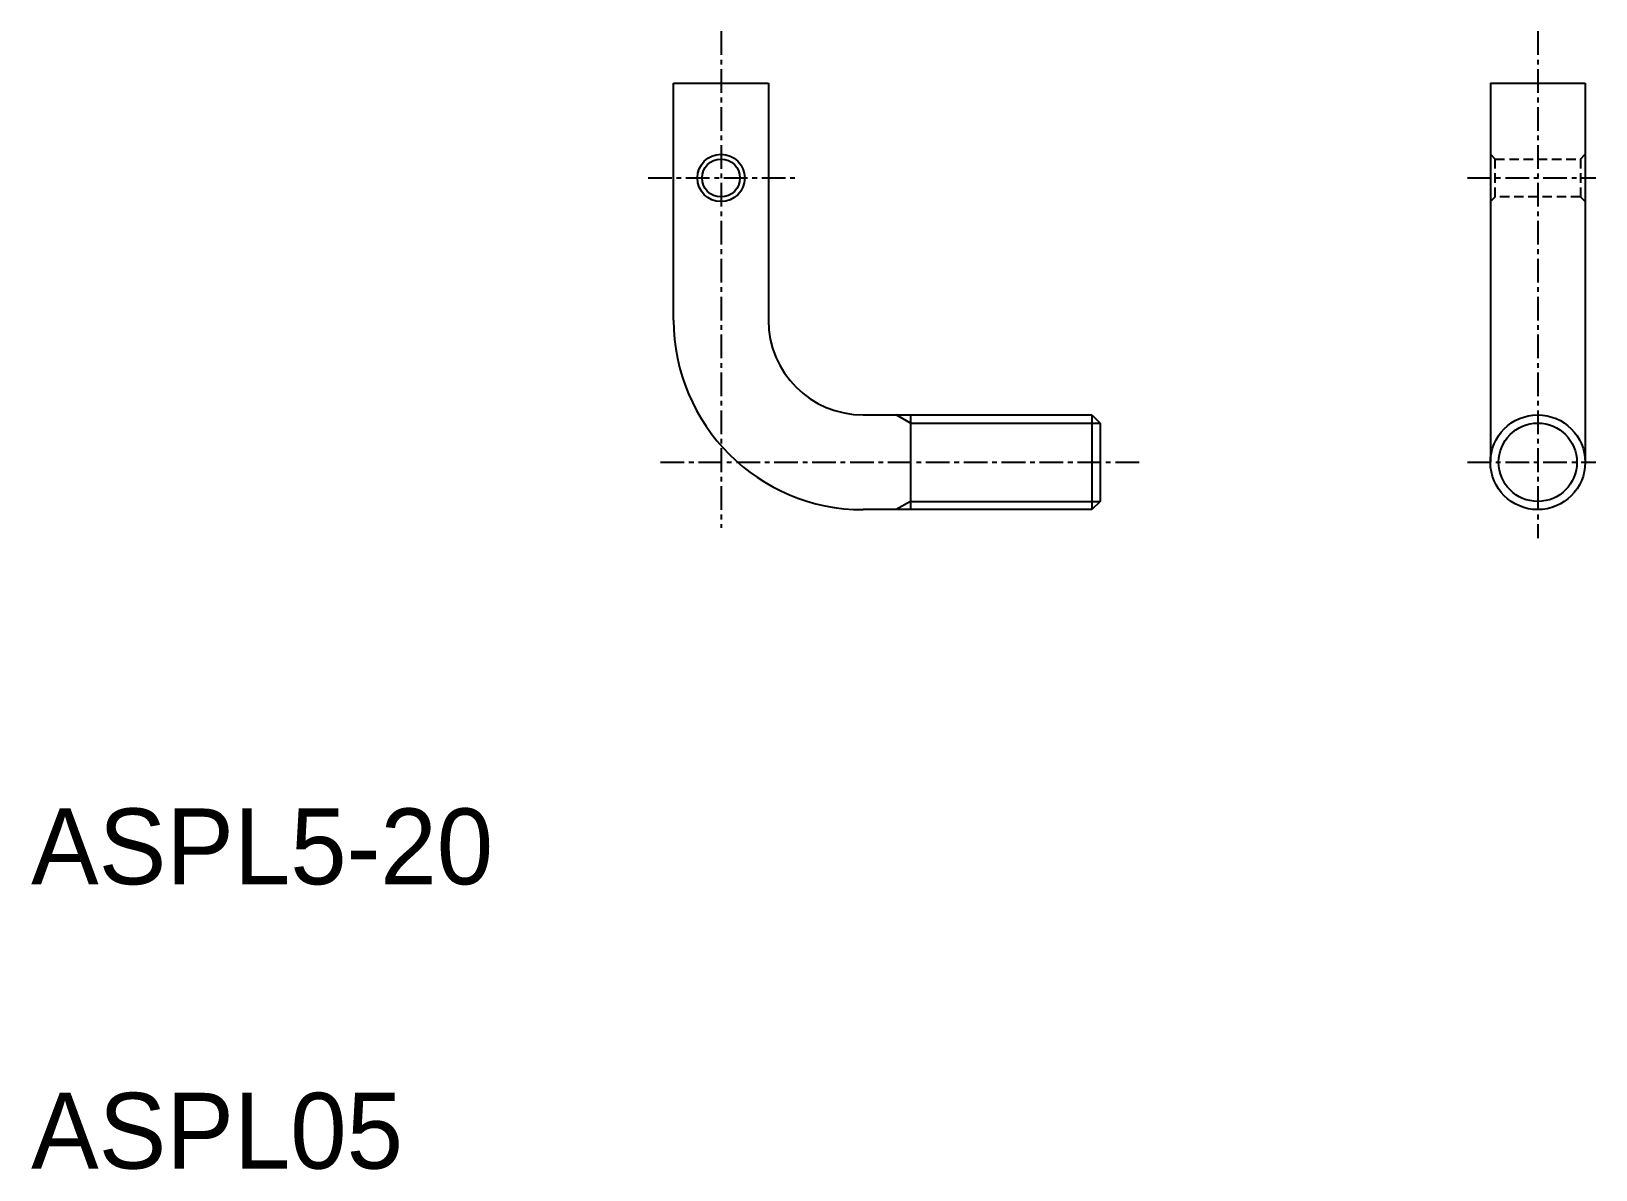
# Model space of a CAD drawing. Extents: x 10 to 92.6, y 9.9 to 70.
import ezdxf

# ---------------------------------------------------------------- set-up
doc = ezdxf.new("R2010")
doc.units = 0
doc.linetypes.add('CENTER', pattern=[2, 1.25, -0.25, 0.25, -0.25])
doc.linetypes.add('DASHED', pattern=[0.75, 0.5, -0.25])
doc.layers.get('0').update_dxf_attribs({"linetype": 'CONTINUOUS'})
doc.layers.add('CENTER', color=1, linetype='CENTER')

msp = doc.modelspace()

# ---------------------------------------------------------------- linework, layer by layer
at = {"color": 7, "linetype": 'CONTINUOUS'}
for p, q in [((43.91, 54.765), (43.91, 67.265)), ((43.91, 67.265), (48.91, 67.265)), ((48.91, 67.265), (48.91, 54.765)), ((87.012, 67.265), (92.012, 67.265)), ((87.012, 67.265), (87.012, 47.265)), ((92.012, 67.265), (92.012, 47.265)), ((53.91, 49.765), (65.977, 49.765)), ((56.41, 49.765), (56.41, 44.765)), ((65.977, 49.765), (65.977, 44.765)), ((65.977, 49.765), (66.41, 49.332)), ((66.41, 49.332), (66.41, 45.198)), ((65.977, 44.765), (53.91, 44.765)), ((66.41, 45.198), (65.977, 44.765))]:
    msp.add_line(p, q, dxfattribs=at)
at = {"color": 3, "linetype": 'DASHED'}
for p, q in [((87.012, 63.515), (87.262, 63.265)), ((87.262, 63.265), (91.762, 63.265)), ((87.262, 61.265), (87.262, 63.265)), ((91.762, 63.265), (92.012, 63.515)), ((91.762, 63.265), (91.762, 61.265)), ((87.262, 61.265), (87.012, 61.015)), ((91.762, 61.265), (87.262, 61.265)), ((92.012, 61.015), (91.762, 61.265))]:
    msp.add_line(p, q, dxfattribs=at)
at = {"color": 3, "linetype": 'CONTINUOUS'}
for p, q in [((56.41, 49.332), (55.66, 49.765)), ((56.41, 49.332), (66.41, 49.332)), ((56.41, 45.198), (55.66, 44.765)), ((56.41, 45.198), (66.41, 45.198))]:
    msp.add_line(p, q, dxfattribs=at)
at = {"color": 7, "linetype": 'CONTINUOUS'}
for centre, radius in [((46.41, 62.265), 1.25), ((46.41, 62.265), 1), ((89.512, 47.265), 2.5)]:
    msp.add_circle(centre, radius, dxfattribs=at)
at = {"color": 3, "linetype": 'CONTINUOUS'}
msp.add_circle((89.512, 47.265), 2.067, dxfattribs=at)
at = {"color": 7, "linetype": 'CONTINUOUS'}
for radius in [10, 5]:
    msp.add_arc((53.91, 54.765), radius, 180, 270, dxfattribs=at)
at = {"layer": 'CENTER', "color": 1, "linetype": 'CENTER'}
for p, q in [((46.41, 70.002), (46.41, 43.808)), ((89.512, 70.002), (89.512, 43.265)), ((42.56, 62.265), (50.493, 62.265)), ((85.803, 62.265), (92.569, 62.265)), ((43.219, 47.265), (68.483, 47.265)), ((85.803, 47.265), (92.569, 47.265))]:
    msp.add_line(p, q, dxfattribs=at)

# ---------------------------------------------------------------- texts
at = {"color": 7, "linetype": 'CONTINUOUS'}
for s, p in [('ASPL5-20', (10, 25)), ('ASPL05', (10, 10))]:
    msp.add_text(s, height=4, dxfattribs=at).set_placement(p)

doc.saveas('drawing.dxf')
